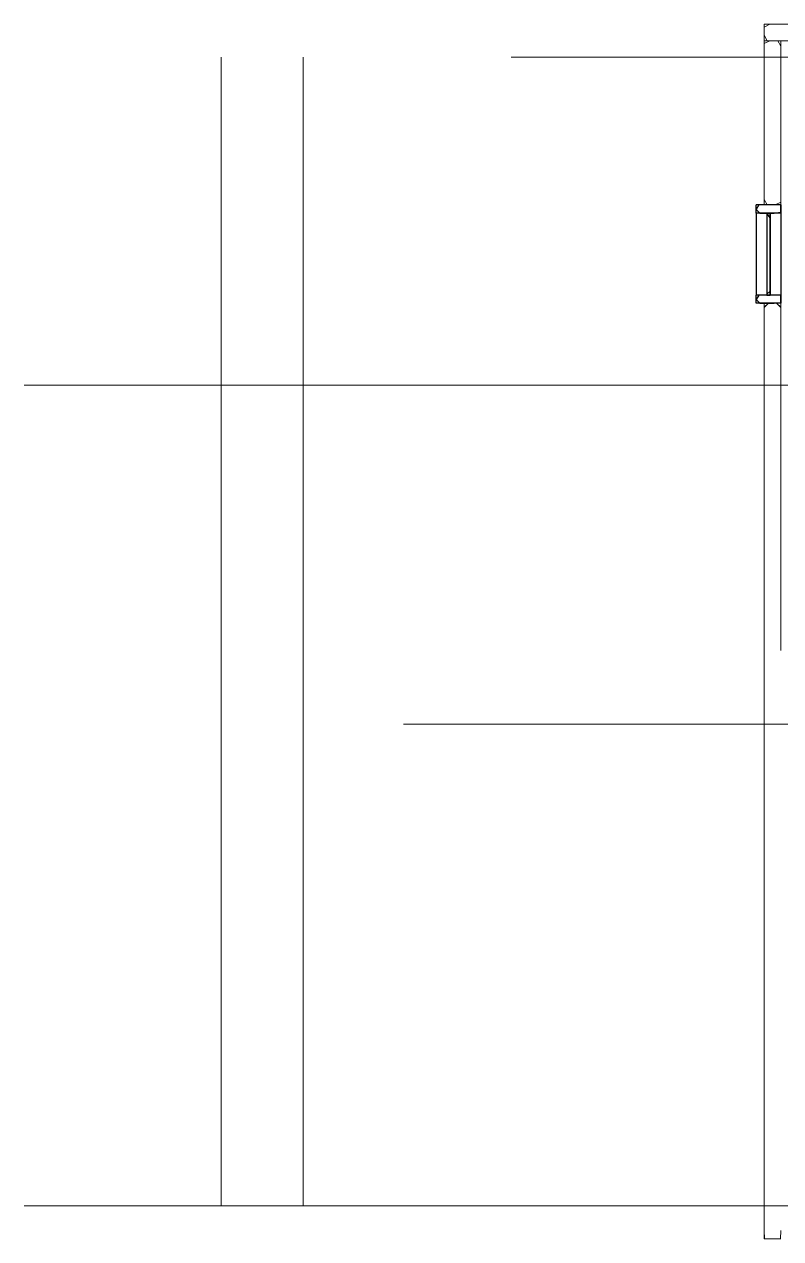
# Model space of a CAD drawing. Header units: metres. Extents: x 0 to 434, y -50 to 331.
# Drawn here: x 80.3 to 126.4, y 75.1 to 149.1 of the extents above; entities that cross this region are included whole.
import ezdxf

# ---------------------------------------------------------------- set-up
doc = ezdxf.new("R2010")
doc.units = ezdxf.units.M
for name, color, linetype in [('A-ANNO', 7, 'Continuous'), ('A-DIMS', 7, 'Continuous'), ('A-MAT', 7, 'Continuous'), ('A-SLAB', 7, 'Continuous'), ('A-WIN', 7, 'Continuous')]:
    doc.layers.add(name, color=color, linetype=linetype)

msp = doc.modelspace()

# ---------------------------------------------------------------- linework, layer by layer
at = {"layer": 'A-ANNO', "linetype": 'Continuous', "lineweight": 18, "true_color": 0x000000}
for p, q in [((109.973, 147.127), (298.899, 147.127)), ((80.3, 127.127), (340.779, 127.127)), ((103.402, 106.484), (353.399, 106.484)), ((80.3, 77.127), (340.779, 77.127))]:
    msp.add_line(p, q, dxfattribs=at)
at = {"layer": 'A-DIMS', "linetype": 'Continuous', "lineweight": 18, "true_color": 0x000000}
for p, q in [((92.3, 147.127), (92.3, 77.127)), ((97.3, 147.127), (97.3, 127.127)), ((97.3, 127.127), (97.3, 77.127))]:
    msp.add_line(p, q, dxfattribs=at)
at = {"layer": 'A-MAT', "linetype": 'Continuous', "lineweight": 18, "true_color": 0x000000}
for points in [[(125.399, 149.127), (125.399, 149.002), (125.399, 148.877), (125.399, 148.752), (125.399, 148.627), (125.399, 148.502), (125.399, 148.377), (125.399, 148.252), (125.399, 148.127)], [(126.893, 149.127), (126.395, 149.127), (125.897, 149.127), (125.399, 149.127)], [(126.897, 149.127), (126.398, 149.127), (125.898, 149.127), (125.399, 149.126), (125.399, 148.626), (125.399, 148.127), (125.399, 148.127), (125.899, 148.127), (126.398, 148.127), (126.898, 148.127)], [(126.565, 148.127), (126.065, 148.127), (125.566, 148.127), (125.399, 148.46), (125.399, 148.46), (125.399, 148.96), (125.732, 149.127), (126.231, 149.127), (126.731, 149.127)], [(125.399, 148.127), (125.399, 147.627), (125.399, 147.127), (125.399, 146.627), (125.399, 146.127), (125.399, 145.627), (125.399, 145.127), (125.399, 144.627), (125.399, 144.127), (125.399, 143.627), (125.399, 143.127), (125.399, 142.627), (125.399, 142.127), (125.399, 141.627), (125.399, 141.127), (125.399, 140.627), (125.399, 140.127), (125.399, 139.627), (125.399, 139.127), (125.399, 138.627), (125.399, 138.127)], [(126.399, 148.127), (126.274, 148.127), (126.149, 148.127), (126.024, 148.127), (125.899, 148.127), (125.774, 148.127), (125.649, 148.127), (125.524, 148.127), (125.399, 148.127)], [(125.399, 148.127), (125.897, 148.127), (126.395, 148.127), (126.893, 148.127)], [(126.399, 138.127), (126.399, 138.627), (126.399, 139.127), (126.399, 139.627), (126.399, 140.127), (126.399, 140.627), (126.399, 141.127), (126.399, 141.627), (126.399, 142.127), (126.399, 142.627), (126.399, 143.127), (126.399, 143.627), (126.399, 144.127), (126.399, 144.627), (126.399, 145.127), (126.399, 145.627), (126.399, 146.127), (126.399, 146.627), (126.399, 147.127), (126.399, 147.627), (126.399, 148.127)], [(126.399, 138.127), (126.274, 138.127), (126.149, 138.127), (126.024, 138.127), (125.899, 138.127), (125.774, 138.127), (125.649, 138.127), (125.524, 138.127), (125.399, 138.127)], [(125.399, 132.127), (125.399, 131.631), (125.399, 131.135), (125.399, 130.64), (125.399, 130.144), (125.399, 129.648), (125.399, 129.153), (125.399, 128.657), (125.399, 128.162), (125.399, 127.666), (125.399, 127.17), (125.399, 126.675), (125.399, 126.179), (125.399, 125.683), (125.399, 125.188), (125.399, 124.692), (125.399, 124.196), (125.399, 123.701), (125.399, 123.205), (125.399, 122.709), (125.399, 122.214), (125.399, 121.718), (125.399, 121.222), (125.399, 120.727), (125.399, 120.231), (125.399, 119.735), (125.399, 119.24), (125.399, 118.744), (125.399, 118.248), (125.399, 117.753), (125.399, 117.257), (125.399, 116.762), (125.399, 116.266), (125.399, 115.77), (125.399, 115.275), (125.399, 114.779), (125.399, 114.283), (125.399, 113.788), (125.399, 113.292), (125.399, 112.796), (125.399, 112.301), (125.399, 111.805), (125.399, 111.309), (125.399, 110.814), (125.399, 110.318), (125.399, 109.822), (125.399, 109.327), (125.399, 108.831), (125.399, 108.335), (125.399, 107.84), (125.399, 107.344), (125.399, 106.848), (125.399, 106.353), (125.399, 105.857), (125.399, 105.362), (125.399, 104.866), (125.399, 104.37), (125.399, 103.875), (125.399, 103.379), (125.399, 102.883), (125.399, 102.388), (125.399, 101.892), (125.399, 101.396), (125.399, 100.901), (125.399, 100.405), (125.399, 99.909), (125.399, 99.414), (125.399, 98.918), (125.399, 98.422), (125.399, 97.927), (125.399, 97.431), (125.399, 96.935), (125.399, 96.44), (125.399, 95.944), (125.399, 95.448), (125.399, 94.953), (125.399, 94.457), (125.399, 93.962), (125.399, 93.466), (125.399, 92.97), (125.399, 92.475), (125.399, 91.979), (125.399, 91.483), (125.399, 90.988), (125.399, 90.492), (125.399, 89.996), (125.399, 89.501), (125.399, 89.005), (125.399, 88.509), (125.399, 88.014), (125.399, 87.518), (125.399, 87.022), (125.399, 86.527), (125.399, 86.031), (125.399, 85.535), (125.399, 85.04), (125.399, 84.544), (125.399, 84.048), (125.399, 83.553), (125.399, 83.057), (125.399, 82.562), (125.399, 82.066), (125.399, 81.57), (125.399, 81.075), (125.399, 80.579), (125.399, 80.083), (125.399, 79.588), (125.399, 79.092), (125.399, 78.596), (125.399, 78.101), (125.399, 77.605), (125.399, 77.109), (125.399, 76.614), (125.399, 76.118), (125.399, 75.622), (125.399, 75.127)], [(125.399, 132.127), (125.524, 132.127), (125.649, 132.127), (125.774, 132.127), (125.899, 132.127), (126.024, 132.127), (126.149, 132.127), (126.274, 132.127), (126.399, 132.127)], [(126.399, 119.934), (126.399, 120.431), (126.399, 120.929), (126.399, 121.427), (126.399, 121.925), (126.399, 122.423), (126.399, 122.921), (126.399, 123.419), (126.399, 123.916), (126.399, 124.414), (126.399, 124.912), (126.399, 125.41), (126.399, 125.908), (126.399, 126.406), (126.399, 126.904), (126.399, 127.401), (126.399, 127.899), (126.399, 128.397), (126.399, 128.895), (126.399, 129.393), (126.399, 129.891), (126.399, 130.389), (126.399, 130.886), (126.399, 131.384), (126.399, 131.882), (126.146, 132.127), (125.648, 132.127), (125.399, 131.878), (125.399, 131.38), (125.399, 130.882), (125.399, 130.384), (125.399, 129.886), (125.399, 129.389), (125.399, 128.891), (125.399, 128.393), (125.399, 127.895), (125.399, 127.397), (125.399, 126.899), (125.399, 126.401), (125.399, 125.904), (125.399, 125.406), (125.399, 124.908), (125.399, 124.41), (125.399, 123.912), (125.399, 123.414), (125.399, 122.916), (125.399, 122.419), (125.399, 121.921), (125.399, 121.423), (125.399, 120.925), (125.399, 120.427), (125.399, 119.929), (125.399, 119.431), (125.399, 118.934), (125.399, 118.436), (125.399, 117.938), (125.399, 117.44), (125.399, 116.942), (125.399, 116.444), (125.399, 115.946), (125.399, 115.449), (125.399, 114.951), (125.399, 114.453), (125.399, 113.955), (125.399, 113.457), (125.399, 112.959), (125.399, 112.461), (125.399, 111.964), (125.399, 111.466), (125.399, 110.968), (125.399, 110.47), (125.399, 109.972), (125.399, 109.474), (125.399, 108.977), (125.399, 108.479), (125.399, 107.981), (125.399, 107.483), (125.399, 106.985), (125.399, 106.487), (125.399, 105.989), (125.399, 105.492), (125.399, 104.994), (125.399, 104.496), (125.399, 103.998), (125.399, 103.5), (125.399, 103.002), (125.399, 102.504), (125.399, 102.007), (125.399, 101.509), (125.399, 101.011), (125.399, 100.513), (125.399, 100.015), (125.399, 99.517), (125.399, 99.019), (125.399, 98.522), (125.399, 98.024), (125.399, 97.526), (125.399, 97.028), (125.399, 96.53), (125.399, 96.032), (125.399, 95.534), (125.399, 95.037), (125.399, 94.539), (125.399, 94.041), (125.399, 93.543), (125.399, 93.045), (125.399, 92.547), (125.399, 92.049), (125.399, 91.552), (125.399, 91.054), (125.399, 90.556), (125.399, 90.058), (125.399, 89.56), (125.399, 89.062), (125.399, 88.564), (125.399, 88.067), (125.399, 87.569), (125.399, 87.071), (125.399, 86.573), (125.399, 86.075), (125.399, 85.577), (125.399, 85.08), (125.399, 84.582), (125.399, 84.084), (125.399, 83.586), (125.399, 83.088), (125.399, 82.59), (125.399, 82.092), (125.399, 81.595), (125.399, 81.097), (125.399, 80.599), (125.399, 80.101), (125.399, 79.603), (125.399, 79.105), (125.399, 78.607), (125.399, 78.11), (125.399, 77.612), (125.399, 77.114), (125.399, 76.616), (125.399, 76.118), (125.399, 75.62), (125.404, 75.127), (125.901, 75.127), (126.399, 75.127)], [(126.399, 75.62), (126.395, 75.127), (125.897, 75.127), (125.399, 75.127), (125.399, 75.127), (125.399, 75.625), (125.399, 76.122), (125.399, 76.62), (125.399, 77.118), (125.399, 77.616), (125.399, 78.114), (125.399, 78.612), (125.399, 79.11), (125.399, 79.607), (125.399, 80.105), (125.399, 80.603), (125.399, 81.101), (125.399, 81.599), (125.399, 82.097), (125.399, 82.595), (125.399, 83.092), (125.399, 83.59), (125.399, 84.088), (125.399, 84.586), (125.399, 85.084), (125.399, 85.582), (125.399, 86.08), (125.399, 86.577), (125.399, 87.075), (125.399, 87.573), (125.399, 88.071), (125.399, 88.569), (125.399, 89.067), (125.399, 89.564), (125.399, 90.062), (125.399, 90.56), (125.399, 91.058), (125.399, 91.556), (125.399, 92.054), (125.399, 92.552), (125.399, 93.049), (125.399, 93.547), (125.399, 94.045), (125.399, 94.543), (125.399, 95.041), (125.399, 95.539), (125.399, 96.037), (125.399, 96.534), (125.399, 97.032), (125.399, 97.53), (125.399, 98.028), (125.399, 98.526), (125.399, 99.024), (125.399, 99.522), (125.399, 100.019), (125.399, 100.517), (125.399, 101.015), (125.399, 101.513), (125.399, 102.011), (125.399, 102.509), (125.399, 103.007), (125.399, 103.504), (125.399, 104.002), (125.399, 104.5), (125.399, 104.998), (125.399, 105.496), (125.399, 105.994), (125.399, 106.492), (125.399, 106.989), (125.399, 107.487), (125.399, 107.985), (125.399, 108.483), (125.399, 108.981), (125.399, 109.479), (125.399, 109.977), (125.399, 110.474), (125.399, 110.972), (125.399, 111.47), (125.399, 111.968), (125.399, 112.466), (125.399, 112.964), (125.399, 113.461), (125.399, 113.959), (125.399, 114.457), (125.399, 114.955), (125.399, 115.453), (125.399, 115.951), (125.399, 116.449), (125.399, 116.946), (125.399, 117.444), (125.399, 117.942), (125.399, 118.44), (125.399, 118.938), (125.399, 119.436), (125.399, 119.934), (125.399, 120.431), (125.399, 120.929), (125.399, 121.427), (125.399, 121.925), (125.399, 122.423), (125.399, 122.921), (125.399, 123.419), (125.399, 123.916), (125.399, 124.414), (125.399, 124.912), (125.399, 125.41), (125.399, 125.908), (125.399, 126.406), (125.399, 126.904), (125.399, 127.401), (125.399, 127.899), (125.399, 128.397), (125.399, 128.895), (125.399, 129.393), (125.399, 129.891), (125.399, 130.389), (125.399, 130.886), (125.399, 131.384), (125.399, 131.882), (125.653, 132.127), (126.15, 132.127), (126.399, 131.878), (126.399, 131.38), (126.399, 130.882), (126.399, 130.384), (126.399, 129.886), (126.399, 129.389), (126.399, 128.891), (126.399, 128.393), (126.399, 127.895), (126.399, 127.397), (126.399, 126.899), (126.399, 126.401), (126.399, 125.904), (126.399, 125.406), (126.399, 124.908), (126.399, 124.41), (126.399, 123.912), (126.399, 123.414), (126.399, 122.916), (126.399, 122.419), (126.399, 121.921), (126.399, 121.423), (126.399, 120.925), (126.399, 120.427), (126.399, 119.929), (126.399, 119.431), (126.399, 118.934), (126.399, 118.436), (126.399, 117.938), (126.399, 117.44), (126.399, 116.942), (126.399, 116.444), (126.399, 115.946), (126.399, 115.449), (126.399, 114.951), (126.399, 114.453), (126.399, 113.955), (126.399, 113.457), (126.399, 112.959), (126.399, 112.461), (126.399, 111.964), (126.399, 111.466), (126.399, 110.968)], [(126.399, 120.231), (126.399, 120.727), (126.399, 121.222), (126.399, 121.718), (126.399, 122.214), (126.399, 122.709), (126.399, 123.205), (126.399, 123.701), (126.399, 124.196), (126.399, 124.692), (126.399, 125.188), (126.399, 125.683), (126.399, 126.179), (126.399, 126.675), (126.399, 127.17), (126.399, 127.666), (126.399, 128.162), (126.399, 128.657), (126.399, 129.153), (126.399, 129.648), (126.399, 130.144), (126.399, 130.64), (126.399, 131.135), (126.399, 131.631), (126.399, 132.127)], [(125.399, 75.127), (125.524, 75.127), (125.649, 75.127), (125.774, 75.127), (125.899, 75.127), (126.024, 75.127), (126.149, 75.127), (126.274, 75.127), (126.399, 75.127)]]:
    msp.add_lwpolyline(points, dxfattribs=at)
for points in [[(126.399, 148.127), (125.899, 148.127), (125.399, 148.127), (125.399, 147.627), (125.399, 147.127), (125.399, 146.627), (125.399, 146.127), (125.399, 145.627), (125.399, 145.127), (125.399, 144.627), (125.399, 144.127), (125.399, 143.627), (125.399, 143.127), (125.399, 142.627), (125.399, 142.127), (125.399, 141.627), (125.399, 141.127), (125.399, 140.627), (125.399, 140.127), (125.399, 139.627), (125.399, 139.127), (125.399, 138.627), (125.399, 138.127), (125.899, 138.127), (126.399, 138.127), (126.399, 138.627), (126.399, 139.127), (126.399, 139.627), (126.399, 140.127), (126.399, 140.627), (126.399, 141.127), (126.399, 141.627), (126.399, 142.127), (126.399, 142.627), (126.399, 143.127), (126.399, 143.627), (126.399, 144.127), (126.399, 144.627), (126.399, 145.127), (126.399, 145.627), (126.399, 146.127), (126.399, 146.627), (126.399, 147.127), (126.399, 147.627), (126.399, 148.127)], [(126.066, 138.127), (125.566, 138.127), (125.399, 138.46), (125.399, 138.96), (125.399, 139.46), (125.399, 139.96), (125.399, 140.46), (125.399, 140.96), (125.399, 141.46), (125.399, 141.96), (125.399, 142.46), (125.399, 142.96), (125.399, 143.46), (125.399, 143.96), (125.399, 144.46), (125.399, 144.96), (125.399, 145.46), (125.399, 145.96), (125.399, 146.46), (125.399, 146.96), (125.399, 147.46), (125.399, 147.96), (125.733, 148.127), (126.233, 148.127), (126.399, 147.793), (126.399, 147.293), (126.399, 146.793), (126.399, 146.293), (126.399, 145.793), (126.399, 145.293), (126.399, 144.793), (126.399, 144.293), (126.399, 143.793), (126.399, 143.293), (126.399, 142.793), (126.399, 142.293), (126.399, 141.793), (126.399, 141.293), (126.399, 140.793), (126.399, 140.293), (126.399, 139.793), (126.399, 139.293), (126.399, 138.793), (126.399, 138.293), (126.066, 138.127)]]:
    msp.add_lwpolyline(points, close=True, dxfattribs=at)
at = {"layer": 'A-SLAB', "linetype": 'Continuous', "lineweight": 35, "true_color": 0x000000}
for points in [[(126.399, 148.127), (126.399, 148.127), (126.399, 148.127), (126.399, 148.127), (126.399, 148.127), (126.399, 148.127), (126.399, 148.127), (126.399, 148.127), (126.399, 148.127)], [(126.399, 138.127), (126.399, 138.064), (126.399, 138.002), (126.399, 137.939), (126.399, 137.877), (126.399, 137.814), (126.399, 137.752), (126.399, 137.689), (126.399, 137.627)], [(126.399, 132.627), (126.399, 132.564), (126.399, 132.502), (126.399, 132.439), (126.399, 132.377), (126.399, 132.314), (126.399, 132.252), (126.399, 132.189), (126.399, 132.127)]]:
    msp.add_lwpolyline(points, dxfattribs=at)
at = {"layer": 'A-WIN', "linetype": 'Continuous', "lineweight": 25, "true_color": 0x000000}
for points in [[(124.899, 137.627), (124.899, 137.689), (124.899, 137.752), (124.899, 137.814), (124.899, 137.877), (124.899, 137.939), (124.899, 138.002), (124.899, 138.064), (124.899, 138.127)], [(124.899, 137.627), (124.899, 137.689), (124.899, 137.752), (124.899, 137.814), (124.899, 137.877), (124.899, 137.939), (124.899, 138.002), (124.899, 138.064), (124.899, 138.127)], [(126.399, 138.127), (126.212, 138.127), (126.024, 138.127), (125.837, 138.127), (125.649, 138.127), (125.462, 138.127), (125.274, 138.127), (125.087, 138.127), (124.899, 138.127)], [(125.399, 138.127), (125.337, 138.127), (125.274, 138.127), (125.212, 138.127), (125.149, 138.127), (125.087, 138.127), (125.024, 138.127), (124.962, 138.127), (124.899, 138.127)], [(126.399, 138.127), (125.955, 138.127), (125.51, 138.127), (125.066, 138.127), (124.899, 137.849), (125.121, 137.627), (125.566, 137.627), (126.01, 137.627), (126.399, 137.682), (126.399, 138.127)], [(126.399, 138.127), (126.399, 138.064), (126.399, 138.002), (126.399, 137.939), (126.399, 137.877), (126.399, 137.814), (126.399, 137.752), (126.399, 137.689), (126.399, 137.627)], [(126.399, 138.127), (126.399, 138.064), (126.399, 138.002), (126.399, 137.939), (126.399, 137.877), (126.399, 137.814), (126.399, 137.752), (126.399, 137.689), (126.399, 137.627)], [(124.899, 137.627), (124.899, 137.127), (124.899, 136.627), (124.899, 136.127), (124.899, 135.627), (124.899, 135.127), (124.899, 134.627), (124.899, 134.127), (124.899, 133.627), (124.899, 133.127), (124.899, 132.627)], [(126.399, 137.627), (126.212, 137.627), (126.024, 137.627), (125.837, 137.627), (125.649, 137.627), (125.462, 137.627), (125.274, 137.627), (125.087, 137.627), (124.899, 137.627)], [(126.399, 137.627), (126.212, 137.627), (126.024, 137.627), (125.837, 137.627), (125.649, 137.627), (125.462, 137.627), (125.274, 137.627), (125.087, 137.627), (124.899, 137.627)], [(125.749, 137.627), (125.724, 137.627), (125.699, 137.627), (125.674, 137.627), (125.649, 137.627), (125.624, 137.627), (125.599, 137.627), (125.574, 137.627), (125.549, 137.627)], [(125.549, 137.627), (125.574, 137.627), (125.599, 137.627), (125.624, 137.627), (125.649, 137.627), (125.674, 137.627), (125.699, 137.627), (125.724, 137.627), (125.749, 137.627)], [(125.549, 137.627), (125.549, 137.127), (125.549, 136.627), (125.549, 136.127), (125.549, 135.627), (125.549, 135.127), (125.549, 134.627), (125.549, 134.127), (125.549, 133.627), (125.549, 133.127), (125.549, 132.627)], [(125.549, 137.627), (125.549, 137.127), (125.549, 136.627), (125.549, 136.127), (125.549, 135.627), (125.549, 135.127), (125.549, 134.627), (125.549, 134.127), (125.549, 133.627), (125.549, 133.127), (125.549, 132.627)], [(125.549, 137.627), (125.549, 137.131), (125.549, 136.636), (125.549, 136.141), (125.549, 135.646), (125.549, 135.151), (125.549, 134.655), (125.549, 134.16), (125.549, 133.665), (125.549, 133.17), (125.549, 132.674), (125.749, 132.874), (125.749, 133.37), (125.749, 133.865), (125.749, 134.36), (125.749, 134.855), (125.749, 135.351), (125.749, 135.846), (125.749, 136.341), (125.749, 136.836), (125.749, 137.332), (125.549, 137.627)], [(125.749, 132.627), (125.749, 133.127), (125.749, 133.627), (125.749, 134.127), (125.749, 134.627), (125.749, 135.127), (125.749, 135.627), (125.749, 136.127), (125.749, 136.627), (125.749, 137.127), (125.749, 137.627)], [(125.749, 137.627), (125.749, 137.127), (125.749, 136.627), (125.749, 136.127), (125.749, 135.627), (125.749, 135.127), (125.749, 134.627), (125.749, 134.127), (125.749, 133.627), (125.749, 133.127), (125.749, 132.627)], [(126.399, 137.627), (126.399, 137.127), (126.399, 136.627), (126.399, 136.127), (126.399, 135.627), (126.399, 135.127), (126.399, 134.627), (126.399, 134.127), (126.399, 133.627), (126.399, 133.127), (126.399, 132.627)], [(126.399, 132.627), (126.212, 132.627), (126.024, 132.627), (125.837, 132.627), (125.649, 132.627), (125.462, 132.627), (125.274, 132.627), (125.087, 132.627), (124.899, 132.627)], [(124.899, 132.127), (124.899, 132.189), (124.899, 132.252), (124.899, 132.314), (124.899, 132.377), (124.899, 132.439), (124.899, 132.502), (124.899, 132.564), (124.899, 132.627)], [(124.899, 132.127), (124.899, 132.189), (124.899, 132.252), (124.899, 132.314), (124.899, 132.377), (124.899, 132.439), (124.899, 132.502), (124.899, 132.564), (124.899, 132.627)], [(126.399, 132.627), (126.212, 132.627), (126.024, 132.627), (125.837, 132.627), (125.649, 132.627), (125.462, 132.627), (125.274, 132.627), (125.087, 132.627), (124.899, 132.627)], [(126.399, 132.627), (125.955, 132.627), (125.51, 132.627), (125.066, 132.627), (124.899, 132.349), (125.121, 132.127), (125.566, 132.127), (126.01, 132.127), (126.399, 132.182), (126.399, 132.627)], [(125.549, 132.627), (125.574, 132.627), (125.599, 132.627), (125.624, 132.627), (125.649, 132.627), (125.674, 132.627), (125.699, 132.627), (125.724, 132.627), (125.749, 132.627)], [(125.749, 132.627), (125.724, 132.627), (125.699, 132.627), (125.674, 132.627), (125.649, 132.627), (125.624, 132.627), (125.599, 132.627), (125.574, 132.627), (125.549, 132.627)], [(126.399, 132.627), (126.399, 132.564), (126.399, 132.502), (126.399, 132.439), (126.399, 132.377), (126.399, 132.314), (126.399, 132.252), (126.399, 132.189), (126.399, 132.127)], [(126.399, 132.627), (126.399, 132.564), (126.399, 132.502), (126.399, 132.439), (126.399, 132.377), (126.399, 132.314), (126.399, 132.252), (126.399, 132.189), (126.399, 132.127)], [(125.399, 132.127), (125.337, 132.127), (125.274, 132.127), (125.212, 132.127), (125.149, 132.127), (125.087, 132.127), (125.024, 132.127), (124.962, 132.127), (124.899, 132.127)], [(126.399, 132.127), (126.212, 132.127), (126.024, 132.127), (125.837, 132.127), (125.649, 132.127), (125.462, 132.127), (125.274, 132.127), (125.087, 132.127), (124.899, 132.127)]]:
    msp.add_lwpolyline(points, dxfattribs=at)

doc.saveas('drawing.dxf')
